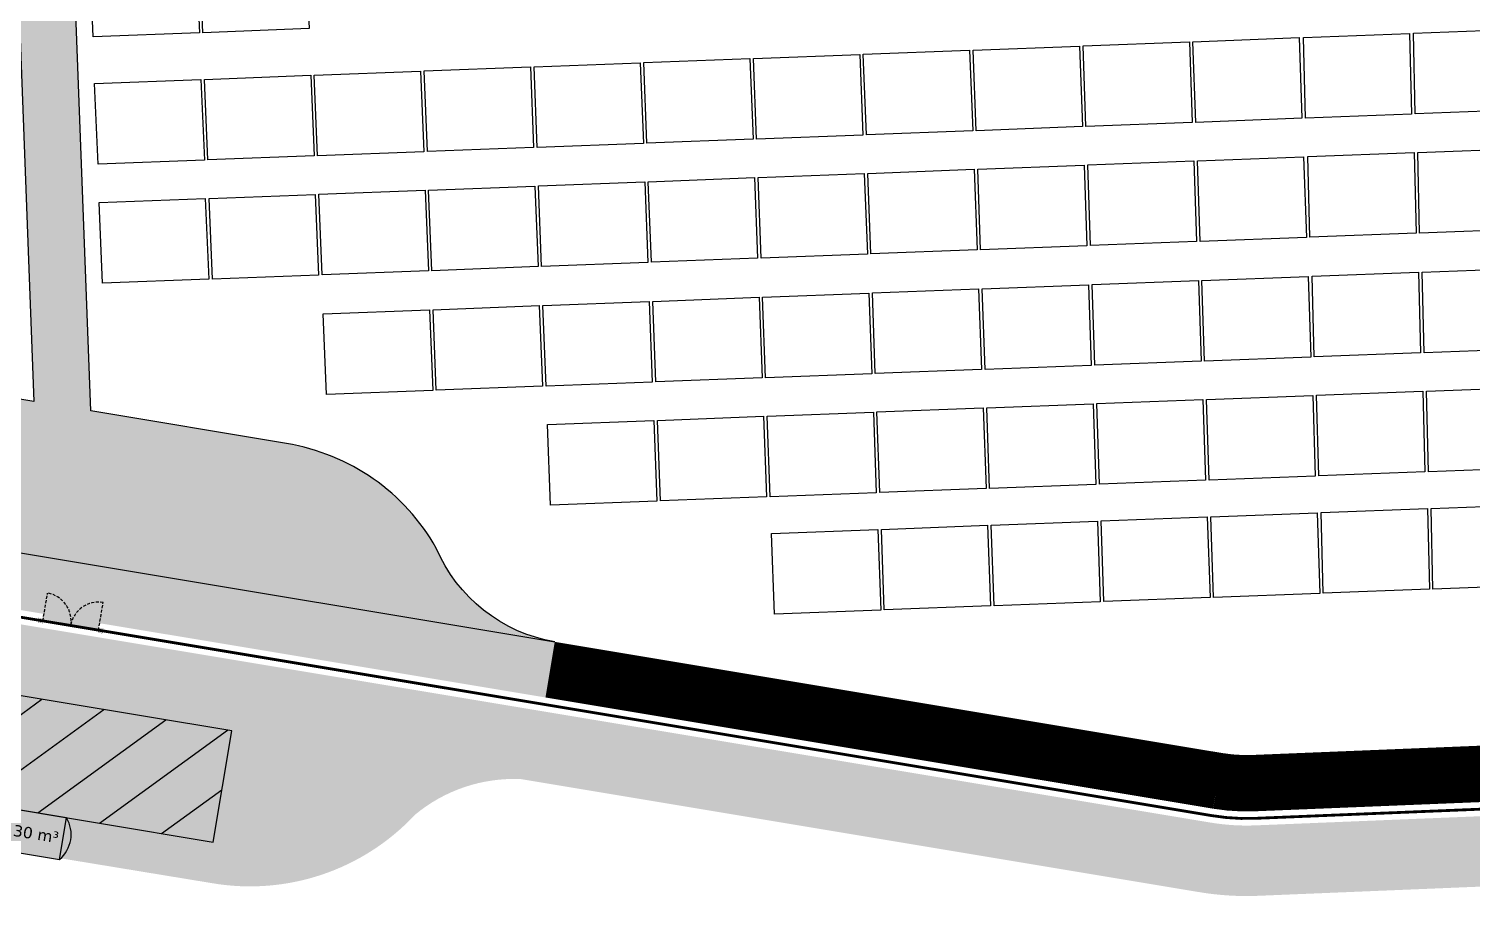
# Model space of a CAD drawing. Header units: metres. Extents: x 1956498 to 1957612, y 2277909 to 2278547.
# Drawn here: x 1956629.9 to 1956732.4, y 2278022.5 to 2278084 of the extents above; entities that cross this region are included whole.
import ezdxf

# ---------------------------------------------------------------- set-up
doc = ezdxf.new("R2010")
doc.units = ezdxf.units.M
doc.linetypes.add('CACHE2', pattern=[4.762499999999999, 3.175, -1.5875])
for name, color, linetype in [('PVcase PV Modules (full frames)', 142, 'Continuous'), ('UBS-000-Citerne', 113, 'Continuous'), ('UBS-100-Circulation intérieure lourde', 252, 'Continuous'), ('UBS-100-Clôture', 30, 'LIMITE1'), ('UBS-100-Portail', 7, 'Continuous')]:
    doc.layers.add(name, color=color, linetype=linetype)
doc.layers.add('UBS-100-Piste DFCI à créer', color=7, linetype='Continuous', true_color=0xbb8c7c)
doc.styles.get("Standard").update_dxf_attribs({"font": 'verdana.ttf'})
doc.linetypes.add('LIMITE1', pattern='A,6.35,-2.54,[133,ltypeshp.shx,S=2.54,R=0,X=-2.54,Y=0],-2.54,25.4', length=36.83)

# ---------------------------------------------------------------- blocks, each defined once
blk = doc.blocks.new('Portail 6 m 2 battants')
at = {"true_color": 0xffffff, "transparency": 33554687}
h = blk.add_hatch(color=7, dxfattribs=at)
h.dxf.hatch_style = 1
edge = h.paths.add_edge_path()
edge.add_line((-3.5, 0.1499999994412065), (-3.000000000232831, 0.1499999994412065))
edge.add_line((-3.000000000232831, 0.1499999994412065), (-3.000000000209547, -4.656612873077393e-10))
edge.add_line((-3.000000000209547, -4.656612873402652e-10), (3.000000000232831, -4.656612873077393e-10))
edge.add_line((3.000000000232831, -4.656612873077393e-10), (3.000000000232831, 0.1499999989755452))
edge.add_line((3.000000000232831, 0.1499999989755452), (3.5, 0.1499999994412065))
edge.add_line((3.5, 0.1499999994412065), (3.499999999767169, -0.3500000000931323))
edge.add_line((3.499999999767169, -0.3500000000931323), (3.000000000465661, -0.3500000000931323))
edge.add_line((3.000000000465661, -0.3500000000931323), (3.000000003026798, -3.099999998750098))
edge.add_arc((3.000000000139095, -0.09999999884383359), 2.999999999906264, 180.0000000505403, 270.0000000551511, ccw=False)
edge.add_arc((-3.000000000829325, -0.09999999949663829), 3.000000001062155, 270.0000000202857, 359.99999996192736, ccw=False)
edge.add_line((-2.999999999767169, -3.100000000558794), (-3.000000002328306, -0.3500000000931323))
edge.add_line((-3.000000002328306, -0.3500000000931323), (-3.5, -0.3500000005587935))
edge.add_line((-3.5, -0.3500000005587935), (-3.5, 0.1499999994412065))
at = {"layer": 'UBS-100-Portail', "color": 7, "linetype": 'CACHE2', "ltscale": 0.1, "transparency": 33554687}
for p, q in [((-3, -0.1000000000931323), (-2.999999999767169, -3.100000000558794)), ((3.000000000465661, -0.0999999986961484), (3.000000000465661, -3.099999998696148))]:
    blk.add_line(p, q, dxfattribs=at)
at = {"layer": 'UBS-100-Portail', "transparency": 33554687, "const_width": 0.01}
for points in [[(-3.5, -0.3500000005587935), (-3.000000000232831, -0.3500000000931323), (-3.000000000232831, 0.1499999994412065), (-3.5, 0.1499999994412065)], [(-3, -0.1000000000931323), (0, -0.1000000005587935), (0, 0), (-3, -4.656612873077393e-10)], [(0, -0.1000000014901161), (3, -0.1000000010244548), (3.000000000232831, -1.396983861923218e-09), (0, -9.313225746154785e-10)], [(3, -0.3500000000931323), (3.499999999767169, -0.3500000000931323), (3.5, 0.1499999994412065), (3.000000000232831, 0.1499999989755452)]]:
    blk.add_lwpolyline(points, close=True, dxfattribs=at)
at = {"layer": 'UBS-100-Portail', "color": 7, "linetype": 'CACHE2', "ltscale": 0.1, "transparency": 33554687}
for centre, start, end in [((-3, -0.1000000000931323), 270, 359.9999999733196), ((3.000000000232831, -0.0999999986961484), 180.0000000533608, 270.0000000133402)]:
    blk.add_arc(centre, 3.000000000053949, start, end, dxfattribs=at)
blk = doc.blocks.new('Citerne solide 30m3')
at = {"layer": 'UBS-000-Citerne', "transparency": 33554687}
h = blk.add_hatch(color=256, dxfattribs=at)
h.dxf.hatch_style = 1
edge = h.paths.add_edge_path()
edge.add_line((-1.949999999953434, -3), (1.949999999953434, -3))
edge.add_arc((0.1795454549137501, -1.5), 2.320454545138015, 319.727393136882, 400.272606863118)
edge.add_line((1.949999999953434, 0), (-1.949999999953434, 0))
edge.add_arc((-0.1795454549137501, -1.5), 2.320454545138015, 139.727393136882, 220.272606863118)
at = {"layer": 'UBS-000-Citerne', "color": 7, "transparency": 33554687}
blk.add_lwpolyline([(-1.949999999953434, -3), (1.949999999953434, -3, 0.366666666732221), (1.949999999953434, 0), (-1.949999999953434, 0, 0.366666666732221)], format="xyb", close=True, dxfattribs=at)
for points in [[(-1.949999999953434, 0), (-1.949999999953434, -3)], [(1.949999999953434, -3), (1.949999999953434, 0)]]:
    blk.add_lwpolyline(points, dxfattribs=at)
at = {"color": 1, "transparency": 33554687, "insert": (-1.949999999953434, -1.5), "char_height": 0.8, "attachment_point": 4}
blk.add_mtext_dynamic_manual_height_columns('\\pxqc;{\\C7;30 m³}', width=3.899999999906868, gutter_width=10, heights=[0], dxfattribs=at)
blk = doc.blocks.new('3P6@20DEG F FX ID1 PVBlock')
at = {"color": 0, "transparency": 33554687}
blk.add_polyline3d([(0, 0, 2.083586713139974), (7.539539347030692, 0.2870042413902952, 2.083586713139975), (7.757297679336461, -5.433460050740019, 1.675326544159361e-15), (0.2177583323057694, -5.720464292130313, 0)], close=True, dxfattribs=at)

msp = doc.modelspace()

# ---------------------------------------------------------------- hatches: boundary and pattern name
at = {"layer": 'UBS-000-Citerne', "transparency": 33554687}
h = msp.add_hatch(dxfattribs=at)
h.set_pattern_fill('ANSI31', color=1, angle=351)
h.set_pattern_definition([(36.00000000000003, (6.519975548842922, -1.085840994026512), (-1.866218176028602, 2.568628957140458), [])])
h.paths.add_polyline_path([(1956644.344089785, 2278034.185967786), (1956619.683737964, 2278038.29291898), (1956618.369513582, 2278030.401606397), (1956643.029865402, 2278026.294655203)])
at = {"layer": 'UBS-100-Circulation intérieure lourde', "transparency": 33554687}
h = msp.add_hatch(color=256, dxfattribs=at)
h.dxf.hatch_style = 1
edge = h.paths.add_edge_path()
edge.add_line((1956634.341489713, 2278056.887598004), (1956625.346640537, 2278294.043664309))
edge.add_line((1956625.346640537, 2278294.043664309), (1956624.540903068, 2278315.22667184))
edge.add_arc((1956635.532993209, 2278315.643750161), 11.00000000036017, 134.3795372862845, 182.1729597346298, ccw=False)
edge.add_line((1956627.839503802, 2278323.505697805), (1956625.041871291, 2278326.364587857))
edge.add_line((1956625.041871291, 2278326.364587857), (1956619.729845189, 2278321.16638273))
edge.add_line((1956619.729845189, 2278321.16638273), (1956601.554383828, 2278307.263801917))
edge.add_line((1956601.554383828, 2278307.263801917), (1956603.99073966, 2278304.078645729))
edge.add_arc((1956610.295078756, 2278295.064473079), 11.00000000036768, 2.109016802056715, 124.96820205366191, ccw=False)
edge.add_line((1956621.287627518, 2278295.469283808), (1956625.184963449, 2278192.595403235))
edge.add_line((1956625.184963449, 2278192.595403235), (1956619.738882399, 2278192.388759882))
edge.add_line((1956619.738882399, 2278192.388759882), (1956620.193876935, 2278180.39738882))
edge.add_line((1956620.193876935, 2278180.39738882), (1956625.639957955, 2278180.604032172))
edge.add_line((1956625.639957955, 2278180.604032172), (1956630.312927891, 2278057.558517311))
edge.add_line((1956630.312927891, 2278057.558517311), (1956622.62110362, 2278058.839518729))
edge.add_arc((1956620.147754484, 2278044.07226155), 14.97295363458923, 80.49185619865526, 131.7545520128504)
edge.add_arc((1956601.909245847, 2278062.632755114), 11.0892297245349, 260.4080620361427, 318.2050486444067, ccw=False)
edge.add_line((1956600.061447426, 2278051.698558441), (1956599.404335252, 2278047.752902147))
edge.add_line((1956599.404335252, 2278047.752902147), (1956666.616632329, 2278036.559322334))
edge.add_line((1956666.616632329, 2278036.559322334), (1956667.273744503, 2278040.504978628))
edge.add_arc((1956669.155596654, 2278051.531930108), 11.18637682478427, 203.0370577475586, 260.3152429478089, ccw=False)
edge.add_arc((1956645.803635846, 2278039.772021213), 15.00008311844894, 29.48240243763131, 80.62893062618235)
edge.add_line((1956648.246066184, 2278054.571920794), (1956634.341489713, 2278056.887598004))
at = {"layer": 'UBS-100-Piste DFCI à créer', "true_color": 0xd0aea3, "transparency": 33554687}
h = msp.add_hatch(color=253, dxfattribs=at)
h.dxf.hatch_style = 1
edge = h.paths.add_edge_path()
edge.add_arc((1956512.644593371, 2278287.951329937), 11.00000744255243, 277.8187590210577, 285.9779993348754)
edge.add_line((1956515.672545909, 2278277.376280663), (1956555.423763616, 2278295.586875713))
edge.add_line((1956555.423763616, 2278295.586875713), (1956594.741633212, 2278310.21295283))
edge.add_arc((1956590.907058995, 2278320.524897019), 11.00182495720195, 290.3980306671576, 307.4074477141712)
edge.add_line((1956597.5904377, 2278311.7857551), (1956615.79443608, 2278325.710164161))
edge.add_line((1956615.79443608, 2278325.710164161), (1956639.012437143, 2278348.430672164))
edge.add_arc((1956653.355962249, 2278333.780047363), 20.5031099959692, 110.8092679131133, 134.3931583248104, ccw=False)
edge.add_line((1956646.072064891, 2278352.945703072), (1956696.792192602, 2278372.209849354))
edge.add_line((1956696.792192602, 2278372.209849354), (1956704.323718604, 2278375.076946362))
edge.add_arc((1956710.016079433, 2278360.123785179), 16.00000003641172, 92.05663143531427, 110.84079966941869, ccw=False)
edge.add_line((1956709.441882913, 2278376.11347872), (1956729.032244271, 2278376.797710482))
edge.add_line((1956729.032244271, 2278376.797710482), (1956763.34949329, 2278378.099826867))
edge.add_arc((1956762.610225193, 2278389.438712453), 11.3629592816082, 273.7302676901528, 324.4157992290028)
edge.add_arc((1956784.983169934, 2278374.096934864), 15.7687652898286, 91.76083249357231, 146.3852344124163, ccw=False)
edge.add_line((1956784.498635401, 2278389.858254131), (1956810.482173605, 2278390.780687558))
edge.add_arc((1956811.037098868, 2278374.790313641), 16.00000000112824, 35.887538753362776, 91.98757833272953, ccw=False)
edge.add_arc((1956832.08207045, 2278391.631153851), 10.99999999686008, 222.7137879211147, 265.0673435455822)
edge.add_line((1956831.136237773, 2278380.671892906), (1956873.187455045, 2278382.267463078))
edge.add_arc((1956873.794114423, 2278366.278968326), 16.00000000110374, 19.551544317585922, 92.17295974137772, ccw=False)
edge.add_line((1956888.8715674, 2278371.633444188), (1956948.358855317, 2278204.125585341))
edge.add_line((1956948.358855317, 2278204.125585341), (1956943.700175949, 2278202.469497781))
edge.add_line((1956943.700175949, 2278202.469497781), (1956884.158709773, 2278369.963419414))
edge.add_arc((1956873.794115212, 2278366.278968357), 11.00000000016864, 19.56950334074724, 92.17295974679459)
edge.add_line((1956873.377036888, 2278377.271058499), (1956800.774090876, 2278374.51624894))
edge.add_arc((1956811.172197099, 2278371.065595689), 10.95571179247645, 161.6413680623457, 180.9050112499187)
edge.add_line((1956800.217851978, 2278370.892552749), (1956796.239848346, 2278370.741613385))
edge.add_arc((1956785.249025171, 2278370.074272221), 11.0110643576656, 3.474621278214538, 22.63949233173938)
edge.add_line((1956795.411633221, 2278374.312778551), (1956729.259258636, 2278371.80272622))
edge.add_line((1956729.259258636, 2278371.80272622), (1956709.621319324, 2278371.116699497))
edge.add_arc((1956710.016079419, 2278360.123785243), 10.99999996885506, 92.05663138249385, 110.8407997133485)
edge.add_line((1956706.102581361, 2278370.404083501), (1956698.570171331, 2278367.536649962))
edge.add_arc((1956697.68073943, 2278369.873080886), 2.49999971358624, 290.79742599929295, 290.8408150187474, ccw=False)
edge.add_line((1956698.568401741, 2278367.535977082), (1956647.847388468, 2278348.271494453))
edge.add_arc((1956653.35450982, 2278333.782318839), 15.50047081747451, 110.8110570223717, 134.3949474391144)
edge.add_line((1956642.510375277, 2278344.85793808), (1956619.073943671, 2278321.923679633))
edge.add_line((1956619.073943671, 2278321.923679633), (1956600.628198164, 2278307.814355928))
edge.add_arc((1956590.906384729, 2278320.526118165), 16.00320454235358, 290.3989373974914, 307.40835444468746, ccw=False)
edge.add_line((1956596.484376319, 2278305.526499322), (1956557.339204608, 2278290.964665037))
edge.add_line((1956557.339204608, 2278290.964665037), (1956517.444005333, 2278272.688109993))
edge.add_arc((1956512.644593321, 2278287.951330164), 16.00000767617552, 278.51471774476965, 287.4553872504831, ccw=False)
edge.add_arc((1956518.280726761, 2278256.975912111), 15.50000082925933, 102.1681674993008, 179.993779107746)
edge.add_line((1956502.780726023, 2278256.977595024), (1956502.780463281, 2278254.557763215))
edge.add_line((1956502.780463281, 2278254.557763215), (1956502.758319106, 2278069.771876534))
edge.add_line((1956502.758319106, 2278069.771876534), (1956502.760180494, 2278067.546736677))
edge.add_arc((1956518.272879866, 2278067.551400566), 15.51270007323368, 180.0172259616676, 266.8689789960092)
edge.add_line((1956517.425585009, 2278052.061857158), (1956590.44903128, 2278048.130033471))
edge.add_arc((1956589.592736156, 2278032.166982612), 15.986001190687, 80.529393257702, 86.92946420764127, ccw=False)
edge.add_line((1956592.22309854, 2278047.935096887), (1956598.650231802, 2278046.864717913))
edge.add_line((1956598.650231802, 2278046.864717913), (1956713.834950983, 2278027.681779495))
edge.add_arc((1956716.378580733, 2278042.972562785), 15.50090661555831, 260.5553030077675, 272.3372680743024)
edge.add_line((1956717.01073422, 2278027.484551684), (1956776.463470136, 2278029.902530657))
edge.add_line((1956776.463470136, 2278029.902530657), (1956776.651578709, 2278024.944933277))
edge.add_line((1956776.651578709, 2278024.944933277), (1956717.21457375, 2278022.488708465))
edge.add_arc((1956716.378839612, 2278042.97672426), 20.50505407780808, 260.55391278110255, 272.33587806930854, ccw=False)
edge.add_line((1956713.013560757, 2278022.749709132), (1956664.866266892, 2278030.768190985))
edge.add_arc((1956664.385022096, 2278019.778723159), 10.99999998396791, 87.49253642143587, 129.7319825265749)
edge.add_arc((1956645.646692336, 2278039.181626268), 16.025489144963, 260.29336042819136, 316.93115846669883, ccw=False)
edge.add_line((1956642.944737108, 2278023.385559027), (1956616.37556384, 2278027.749005541))
edge.add_arc((1956620.128045426, 2278043.474088084), 16.16661186039399, 213.6468395377871, 256.5784921824474, ccw=False)
edge.add_arc((1956595.730545074, 2278030.337405078), 11.71043062657245, 20.90867273848627, 79.68635940294229)
edge.add_line((1956597.827138965, 2278041.858623743), (1956597.816813929, 2278041.860427036))
edge.add_line((1956597.816813929, 2278041.860427036), (1956590.792211089, 2278043.087291668))
edge.add_line((1956590.792211089, 2278043.087291668), (1956517.152687117, 2278047.069310041))
edge.add_arc((1956518.271571968, 2278067.55016118), 20.51139114456352, 180.0212423204327, 266.87299533487624, ccw=False)
edge.add_line((1956497.760182241, 2278067.542556614), (1956497.758319141, 2278069.772475722))
edge.add_line((1956497.758319141, 2278069.772475722), (1956497.78046331, 2278254.558306111))
edge.add_line((1956497.78046331, 2278254.558306111), (1956497.780726052, 2278256.978137902))
edge.add_arc((1956518.280726761, 2278256.975912113), 20.50000082980193, 101.65020773969138, 179.9937791061116, ccw=False)

# ---------------------------------------------------------------- linework, layer by layer
at = {"layer": 'UBS-000-Citerne', "color": 1, "transparency": 33554687}
msp.add_lwpolyline([(1956644.344089785, 2278034.185967786), (1956619.683737964, 2278038.29291898), (1956618.369513582, 2278030.401606397), (1956643.029865402, 2278026.294655203)], close=True, dxfattribs=at)
at = {"layer": 'UBS-100-Circulation intérieure lourde', "transparency": 33554687}
msp.add_lwpolyline([(1956603.99073966, 2278304.078645729, -0.5941058907451485), (1956621.287627519, 2278295.469283808), (1956625.184963449, 2278192.595403235), (1956619.7388824, 2278192.388759882), (1956620.193876935, 2278180.39738882), (1956625.639957956, 2278180.604032171), (1956630.312927892, 2278057.558517311), (1956622.62110362, 2278058.839518728, 0.2274821263217856), (1956610.17665172, 2278055.242151889, -0.2576727416607237), (1956600.061447426, 2278051.69855844), (1956667.273744503, 2278040.504978627, -0.255260147811797), (1956658.861311635, 2278047.154405417, 0.2269490809300984), (1956648.246066184, 2278054.571920794), (1956634.341489714, 2278056.887598004), (1956625.346640537, 2278294.043664308), (1956624.540903068, 2278315.22667184, -0.2116146533493177), (1956627.839503803, 2278323.505697805), (1956622.401800686, 2278318.174178038)], format="xyb", close=True, dxfattribs=at)
at = {"layer": 'UBS-100-Circulation intérieure lourde', "transparency": 33554687, "const_width": 4}
msp.add_lwpolyline([(1956776.92822389, 2278032.928157079), (1956716.889150409, 2278030.482086942, -0.05145385689536722), (1956714.326824406, 2278030.641181629), (1956666.94518839, 2278038.532150324)], format="xyb", dxfattribs=at)
at = {"layer": 'UBS-100-Clôture', "color": 30, "ltscale": 0.1, "true_color": 0xf26722, "transparency": 33554687, "const_width": 0.2}
msp.add_lwpolyline([(1956877.86927686, 2278034.527179923), (1956716.990742944, 2278027.984152004, -0.05145385689488851), (1956713.916556888, 2278028.175075271), (1956592.304620484, 2278048.428406774, 0.02793283901920121), (1956590.475202712, 2278048.629348482), (1956517.450653113, 2278052.561232494, -0.3982057440089752), (1956503.260181251, 2278067.545485835), (1956503.258318077, 2278069.774683683), (1956503.280600565, 2278255.70323667, -0.2932729698365548), (1956512.325005089, 2278269.793053457), (1956557.530748709, 2278290.502443971), (1956596.658965449, 2278305.057971065, 0.0743541534016819), (1956600.931798979, 2278307.417081987), (1956619.401894431, 2278321.545031183), (1956642.859630594, 2278344.500137584, -0.1032689059375448)], format="xyb", dxfattribs=at)

# ---------------------------------------------------------------- block references
at = {"layer": 'PVcase PV Modules (full frames)', "color": 144, "true_color": 0x007ca5, "transparency": 33554687, "extrusion": (-0.01462021356280451, -0.0005565410709355014, 0.9998929640803631), "rotation": 359.9997668867909}
msp.add_blockref('3P6@20DEG F FX ID1 PVBlock', (1956441.908704266, 2278073.513787245, -29262.22969800856), dxfattribs=at)
at = {"layer": 'PVcase PV Modules (full frames)', "color": 144, "true_color": 0x007ca5, "transparency": 33554687, "extrusion": (-0.01585619600537103, -0.0006035906567222291, 0.9998741004379293), "rotation": 87.82000000000001}
msp.add_blockref('3P6@20DEG F FX ID1 PVBlock', (-2202011.986911669, 2041627.064521353, -31787.79949116143), dxfattribs=at)
at = {"layer": 'PVcase PV Modules (full frames)', "color": 144, "true_color": 0x007ca5, "transparency": 33554687, "extrusion": (0.009745874078944824, 0.0003709917898119982, 0.9999524390207413), "rotation": 359.9998964170945}
for p in [(1956613.6513707, 2278075.625911969, 20527.13027015692), (1956605.861999871, 2278075.329411608, 20527.13027015693)]:
    msp.add_blockref('3P6@20DEG F FX ID1 PVBlock', p, dxfattribs=at)
at = {"layer": 'PVcase PV Modules (full frames)', "color": 144, "true_color": 0x007ca5, "transparency": 33554687, "extrusion": (0.03726349181179175, 0.001418492524110071, 0.999304468146196), "rotation": 267.82}
msp.add_blockref('3P6@20DEG F FX ID1 PVBlock', (2202002.949222445, -2040517.106201808, 76757.30997840822), dxfattribs=at)
at = {"layer": 'PVcase PV Modules (full frames)', "color": 144, "true_color": 0x007ca5, "transparency": 33554687, "extrusion": (0.04862356928176412, 0.001850931465845743, 0.9988154597136601), "rotation": 267.82}
msp.add_blockref('3P6@20DEG F FX ID1 PVBlock', (2202002.949222445, -2039519.407187009, 99970.72308355334), dxfattribs=at)
at = {"layer": 'PVcase PV Modules (full frames)', "color": 144, "true_color": 0x007ca5, "transparency": 33554687, "extrusion": (-0.003608422024985672, -0.0001373601725820173, 0.9999934801900824), "rotation": 359.9999858005276}
msp.add_blockref('3P6@20DEG F FX ID1 PVBlock', (1956678.648279796, 2278081.287770331, -6761.289853380841), dxfattribs=at)
at = {"layer": 'PVcase PV Modules (full frames)', "color": 144, "true_color": 0x007ca5, "transparency": 33554687, "extrusion": (0.0008911706513680523, 3.392379096024127e-05, 0.9999996023319442), "rotation": 359.99999913392}
msp.add_blockref('3P6@20DEG F FX ID1 PVBlock', (1956695.64474071, 2278082.410288878, 2433.252237155896), dxfattribs=at)
at = {"layer": 'PVcase PV Modules (full frames)', "color": 144, "true_color": 0x007ca5, "transparency": 33554687, "extrusion": (-0.001193920970416057, -4.54484507106095e-05, 0.9999992862433227), "rotation": 359.9999984455117}
msp.add_blockref('3P6@20DEG F FX ID1 PVBlock', (1956665.141240805, 2278081.224575134, -1827.484033894811), dxfattribs=at)
at = {"layer": 'PVcase PV Modules (full frames)', "color": 144, "true_color": 0x007ca5, "transparency": 33554687, "extrusion": (-0.001193920970401, -4.544845071003635e-05, 0.9999992862433227), "rotation": 359.9999984455117}
msp.add_blockref('3P6@20DEG F FX ID1 PVBlock', (1956672.930599403, 2278081.52108892, -1827.484033864039), dxfattribs=at)
at = {"layer": 'PVcase PV Modules (full frames)', "color": 144, "true_color": 0x007ca5, "transparency": 33554687, "extrusion": (-0.002209049893465027, -8.409090525098649e-05, 0.9999975565106586), "rotation": 359.9999946783327}
msp.add_blockref('3P6@20DEG F FX ID1 PVBlock', (1956677.963872046, 2278081.578335437, -3901.799636865981), dxfattribs=at)
at = {"layer": 'PVcase PV Modules (full frames)', "color": 144, "true_color": 0x007ca5, "transparency": 33554687, "extrusion": (-0.0190899837299482, -0.0007266897944799012, 0.9998175055694579), "rotation": 87.82000000000001}
msp.add_blockref('3P6@20DEG F FX ID1 PVBlock', (-2202002.949222445, 2041513.488612037, -38395.89610230504), dxfattribs=at)
at = {"layer": 'PVcase PV Modules (full frames)', "color": 144, "true_color": 0x007ca5, "transparency": 33554687, "extrusion": (-0.01192785802994772, -0.0004540523880473558, 0.9999287574818749), "rotation": 359.9998448411409}
msp.add_blockref('3P6@20DEG F FX ID1 PVBlock', (1956510.542607466, 2278069.861854814, -23761.01899606785), dxfattribs=at)
at = {"layer": 'PVcase PV Modules (full frames)', "color": 144, "true_color": 0x007ca5, "transparency": 33554687, "extrusion": (-0.009282079707596617, -0.0003533367388091403, 0.9999568581441155), "rotation": 359.9999060414898}
msp.add_blockref('3P6@20DEG F FX ID1 PVBlock', (1956571.616281212, 2278074.369083157, -18354.70132725194), dxfattribs=at)
at = {"layer": 'PVcase PV Modules (full frames)', "color": 144, "true_color": 0x007ca5, "transparency": 33554687, "extrusion": (-0.00599298034734176, -0.0002281320779807541, 0.9999820159094419), "rotation": 359.999960832508}
msp.add_blockref('3P6@20DEG F FX ID1 PVBlock', (1956626.546281141, 2278078.414003467, -11633.81694015374), dxfattribs=at)
at = {"layer": 'PVcase PV Modules (full frames)', "color": 144, "true_color": 0x007ca5, "transparency": 33554687, "extrusion": (0.0353347680323387, 0.001345072666517399, 0.9993746269280718), "rotation": 267.82}
msp.add_blockref('3P6@20DEG F FX ID1 PVBlock', (2201994.493851345, -2040661.557176775, 72815.79647712734), dxfattribs=at)
at = {"layer": 'PVcase PV Modules (full frames)', "color": 144, "true_color": 0x007ca5, "transparency": 33554687, "extrusion": (0.04858122264296963, 0.001849319475459695, 0.9988175232864068), "rotation": 267.82}
msp.add_blockref('3P6@20DEG F FX ID1 PVBlock', (2201994.493851345, -2039523.65920529, 99883.87911146061), dxfattribs=at)
at = {"layer": 'PVcase PV Modules (full frames)', "color": 144, "true_color": 0x007ca5, "transparency": 33554687, "extrusion": (0.008232270135068269, 0.0003133741116379684, 0.9999660651867589), "rotation": 359.9999260934796}
msp.add_blockref('3P6@20DEG F FX ID1 PVBlock', (1956625.941130146, 2278068.690573517, 17433.90804192022), dxfattribs=at)
at = {"layer": 'PVcase PV Modules (full frames)', "color": 144, "true_color": 0x007ca5, "transparency": 33554687, "extrusion": (0.01228092770292096, 0.0004674925319322087, 0.9999244772809036), "rotation": 359.9998355193035}
msp.add_blockref('3P6@20DEG F FX ID1 PVBlock', (1956549.995550176, 2278062.569658957, 25707.00263495957), dxfattribs=at)
at = {"layer": 'PVcase PV Modules (full frames)', "color": 144, "true_color": 0x007ca5, "transparency": 33554687, "extrusion": (0.01086602335458708, 0.0004136320067141364, 0.9999408774747738), "rotation": 359.9998712372381}
msp.add_blockref('3P6@20DEG F FX ID1 PVBlock', (1956590.697581013, 2278065.39271375, 22815.75319099407), dxfattribs=at)
at = {"layer": 'PVcase PV Modules (full frames)', "color": 144, "true_color": 0x007ca5, "transparency": 33554687, "extrusion": (-0.003109032123867298, -0.0001183501226132615, 0.9999951599445376), "rotation": 359.9999894588593}
msp.add_blockref('3P6@20DEG F FX ID1 PVBlock', (1956658.570386867, 2278072.192453692, -5741.035965814982), dxfattribs=at)
at = {"layer": 'PVcase PV Modules (full frames)', "color": 144, "true_color": 0x007ca5, "transparency": 33554687, "extrusion": (-0.003716303760277913, -0.000141466857907509, 0.9999930845128328), "rotation": 359.9999849387833}
msp.add_blockref('3P6@20DEG F FX ID1 PVBlock', (1956662.677557506, 2278072.187596034, -6981.931267594347), dxfattribs=at)
at = {"layer": 'PVcase PV Modules (full frames)', "color": 144, "true_color": 0x007ca5, "transparency": 33554687, "extrusion": (-0.001872720513484636, -7.128800654384518e-05, 0.9999982439164073), "rotation": 359.9999961754314}
msp.add_blockref('3P6@20DEG F FX ID1 PVBlock', (1956679.419406157, 2278073.225639983, -3214.749922532073), dxfattribs=at)
at = {"layer": 'PVcase PV Modules (full frames)', "color": 144, "true_color": 0x007ca5, "transparency": 33554687, "extrusion": (0.0004146713415258518, 1.578510679804251e-05, 0.9999999138992508), "rotation": 359.9999998124815}
msp.add_blockref('3P6@20DEG F FX ID1 PVBlock', (1956689.071829826, 2278073.722786228, 1459.325467256313), dxfattribs=at)
at = {"layer": 'PVcase PV Modules (full frames)', "color": 144, "true_color": 0x007ca5, "transparency": 33554687, "extrusion": (-0.006801330566771851, -0.0002589031809389979, 0.9999768371675738), "rotation": 359.9999495537427}
msp.add_blockref('3P6@20DEG F FX ID1 PVBlock', (1956601.659671826, 2278068.602947922, -13285.83823327146), dxfattribs=at)
at = {"layer": 'PVcase PV Modules (full frames)', "color": 144, "true_color": 0x007ca5, "transparency": 33554687, "extrusion": (-0.007914008215429218, -0.0003012589787889836, 0.9999686383667209), "rotation": 359.9999316976002}
msp.add_blockref('3P6@20DEG F FX ID1 PVBlock', (1956594.113117022, 2278067.678888848, -15559.45414664978), dxfattribs=at)
at = {"layer": 'PVcase PV Modules (full frames)', "color": 144, "true_color": 0x007ca5, "transparency": 33554687, "extrusion": (-0.006497846782671856, -0.0002473506007055413, 0.9999788581789465), "rotation": 359.9999539552969}
msp.add_blockref('3P6@20DEG F FX ID1 PVBlock', (1956621.003735498, 2278069.496265076, -12665.69615769117), dxfattribs=at)
at = {"layer": 'PVcase PV Modules (full frames)', "color": 144, "true_color": 0x007ca5, "transparency": 33554687, "extrusion": (-0.01904769643727182, -0.000725080063195746, 0.999818313254631), "rotation": 87.82000000000001}
msp.add_blockref('3P6@20DEG F FX ID1 PVBlock', (-2201994.493851345, 2041515.103518205, -38309.67968581072), dxfattribs=at)
at = {"layer": 'PVcase PV Modules (full frames)', "color": 144, "true_color": 0x007ca5, "transparency": 33554687, "extrusion": (0.04032861107790466, 0.001535171035787044, 0.9991852913140875), "rotation": 267.82}
msp.add_blockref('3P6@20DEG F FX ID1 PVBlock', (2201985.999524033, -2040279.683706994, 83020.0160431731), dxfattribs=at)
at = {"layer": 'PVcase PV Modules (full frames)', "color": 144, "true_color": 0x007ca5, "transparency": 33554687, "extrusion": (0.01612960825265904, 0.0006139985173365004, 0.9998697208853944), "rotation": 267.82}
msp.add_blockref('3P6@20DEG F FX ID1 PVBlock', (2201985.999524032, -2041668.679747178, 33571.16994736279), dxfattribs=at)
at = {"layer": 'PVcase PV Modules (full frames)', "color": 144, "true_color": 0x007ca5, "transparency": 33554687, "extrusion": (0.0149038764746477, 0.0005673391389708091, 0.9998887701101209), "rotation": 359.9997577527541}
msp.add_blockref('3P6@20DEG F FX ID1 PVBlock', (1956486.734189144, 2278048.888026552, 31066.48292292331), dxfattribs=at)
at = {"layer": 'PVcase PV Modules (full frames)', "color": 144, "true_color": 0x007ca5, "transparency": 33554687, "extrusion": (0.03137557470786775, 0.001194359841196736, 0.9995069518599263), "rotation": 267.82}
msp.add_blockref('3P6@20DEG F FX ID1 PVBlock', (2201985.999524032, -2040934.184488724, 64725.16260345414), dxfattribs=at)
at = {"layer": 'PVcase PV Modules (full frames)', "color": 144, "true_color": 0x007ca5, "transparency": 33554687, "extrusion": (0.001050600276901916, 3.999272655768011e-05, 0.9999994473196673), "rotation": 359.9999987963193}
msp.add_blockref('3P6@20DEG F FX ID1 PVBlock', (1956672.506434491, 2278064.55547907, 2758.555165457562), dxfattribs=at)
at = {"layer": 'PVcase PV Modules (full frames)', "color": 144, "true_color": 0x007ca5, "transparency": 33554687, "extrusion": (0.004210985420800644, 0.0001602976814065511, 0.9999911209138005), "rotation": 359.9999806622675}
msp.add_blockref('3P6@20DEG F FX ID1 PVBlock', (1956662.093848212, 2278063.512380611, 9216.480535267641), dxfattribs=at)
at = {"layer": 'PVcase PV Modules (full frames)', "color": 144, "true_color": 0x007ca5, "transparency": 33554687, "extrusion": (0.003684866909429273, 0.0001402701654951181, 0.9999932010169573), "rotation": 359.9999851925173}
msp.add_blockref('3P6@20DEG F FX ID1 PVBlock', (1956674.270371879, 2278064.137461158, 8141.407222346049), dxfattribs=at)
at = {"layer": 'PVcase PV Modules (full frames)', "color": 144, "true_color": 0x007ca5, "transparency": 33554687, "extrusion": (0.008379275131924682, 0.0003189700845033363, 0.9999648423851454), "rotation": 359.9999234303438}
msp.add_blockref('3P6@20DEG F FX ID1 PVBlock', (1956623.779197924, 2278060.012824561, 17734.01729864036), dxfattribs=at)
at = {"layer": 'PVcase PV Modules (full frames)', "color": 144, "true_color": 0x007ca5, "transparency": 33554687, "extrusion": (-0.009781718717965224, -0.0003723562715072905, 0.9999520885171097), "rotation": 359.9998956537336}
msp.add_blockref('3P6@20DEG F FX ID1 PVBlock', (1956563.233816017, 2278056.717584666, -19376.06155793488), dxfattribs=at)
at = {"layer": 'PVcase PV Modules (full frames)', "color": 144, "true_color": 0x007ca5, "transparency": 33554687, "extrusion": (-0.006207796509766183, -0.0002363093878795713, 0.9999807035240063), "rotation": 359.9999579742679}
msp.add_blockref('3P6@20DEG F FX ID1 PVBlock', (1956624.74579868, 2278061.281558941, -12073.17473175503), dxfattribs=at)
at = {"layer": 'PVcase PV Modules (full frames)', "color": 144, "true_color": 0x007ca5, "transparency": 33554687, "extrusion": (-0.002035644376148601, -7.748995568900923e-05, 0.9999979250714877), "rotation": 359.9999954810201}
msp.add_blockref('3P6@20DEG F FX ID1 PVBlock', (1956663.630904223, 2278064.099382494, -3547.85428989599), dxfattribs=at)
at = {"layer": 'PVcase PV Modules (full frames)', "color": 144, "true_color": 0x007ca5, "transparency": 33554687, "extrusion": (0.01601286378689223, 0.000609554458450182, 0.9998716000750819), "rotation": 267.82}
for p in [(2201977.549718762, -2041680.387240845, 33332.33293284001), (2201977.549718763, -2041672.592208742, 33332.33293284003)]:
    msp.add_blockref('3P6@20DEG F FX ID1 PVBlock', p, dxfattribs=at)
at = {"layer": 'PVcase PV Modules (full frames)', "color": 144, "true_color": 0x007ca5, "transparency": 33554687, "extrusion": (0.0292754112036897, 0.001114413864981413, 0.9995707620676949), "rotation": 267.82}
msp.add_blockref('3P6@20DEG F FX ID1 PVBlock', (2201977.549718764, -2041065.772439305, 60433.35691987085), dxfattribs=at)
at = {"layer": 'PVcase PV Modules (full frames)', "color": 144, "true_color": 0x007ca5, "transparency": 33554687, "extrusion": (0.03854677923727538, 0.001467342847330639, 0.9992557193808808), "rotation": 267.82}
msp.add_blockref('3P6@20DEG F FX ID1 PVBlock', (2201977.549718764, -2040424.59285177, 79378.71030092717), dxfattribs=at)
at = {"layer": 'PVcase PV Modules (full frames)', "color": 144, "true_color": 0x007ca5, "transparency": 33554687, "extrusion": (0.004325904708360175, 0.0001646722620578379, 0.9999906296718486), "rotation": 359.9999795923932}
msp.add_blockref('3P6@20DEG F FX ID1 PVBlock', (1956661.386792842, 2278054.99138495, 9451.036756939648), dxfattribs=at)
at = {"layer": 'PVcase PV Modules (full frames)', "color": 144, "true_color": 0x007ca5, "transparency": 33554687, "extrusion": (0.004325318923800996, 0.0001646499632614145, 0.9999906322094207), "rotation": 359.9999795979198}
msp.add_blockref('3P6@20DEG F FX ID1 PVBlock', (1956669.181471158, 2278055.28829577, 9449.839761847697), dxfattribs=at)
at = {"layer": 'PVcase PV Modules (full frames)', "color": 144, "true_color": 0x007ca5, "transparency": 33554687, "extrusion": (0.008942104536627901, 0.0003403950574219559, 0.9999599606472556), "rotation": 359.9999127984219}
msp.add_blockref('3P6@20DEG F FX ID1 PVBlock', (1956614.219883536, 2278050.81385827, 18883.8331702179), dxfattribs=at)
at = {"layer": 'PVcase PV Modules (full frames)', "color": 144, "true_color": 0x007ca5, "transparency": 33554687, "extrusion": (0.004331482995793855, 0.0001648846082078439, 0.9999906054899331), "rotation": 359.9999795397275}
msp.add_blockref('3P6@20DEG F FX ID1 PVBlock', (1956645.757400571, 2278054.394555267, 9462.43541519391), dxfattribs=at)
at = {"layer": 'PVcase PV Modules (full frames)', "color": 144, "true_color": 0x007ca5, "transparency": 33554687, "extrusion": (0.004331482995778804, 0.0001648846082072709, 0.9999906054899332), "rotation": 359.9999795397275}
msp.add_blockref('3P6@20DEG F FX ID1 PVBlock', (1956653.546761434, 2278054.691066565, 9462.435415163161), dxfattribs=at)
at = {"layer": 'PVcase PV Modules (full frames)', "color": 144, "true_color": 0x007ca5, "transparency": 33554687, "extrusion": (0.01576020055123054, 0.000599936441096528, 0.9998756203422762), "rotation": 267.82}
msp.add_blockref('3P6@20DEG F FX ID1 PVBlock', (2201969.217011936, -2041688.75472809, 32815.76442112317), dxfattribs=at)
at = {"layer": 'PVcase PV Modules (full frames)', "color": 144, "true_color": 0x007ca5, "transparency": 33554687, "extrusion": (0.03403025198357076, 0.0012954142428757, 0.9994199637048852), "rotation": 267.82}
msp.add_blockref('3P6@20DEG F FX ID1 PVBlock', (2201969.217011935, -2040754.949072425, 70149.22329927639), dxfattribs=at)
at = {"layer": 'PVcase PV Modules (full frames)', "color": 144, "true_color": 0x007ca5, "transparency": 33554687, "extrusion": (0.03823141817892044, 0.001455338140258867, 0.999267852307341), "rotation": 267.82}
msp.add_blockref('3P6@20DEG F FX ID1 PVBlock', (2201969.217011936, -2040449.570715623, 78733.98936184535), dxfattribs=at)
at = {"layer": 'PVcase PV Modules (full frames)', "color": 144, "true_color": 0x007ca5, "transparency": 33554687, "extrusion": (0.006029766949582293, 0.0002295324169647968, 0.9999817944469805), "rotation": 359.9999603501856}
msp.add_blockref('3P6@20DEG F FX ID1 PVBlock', (1956651.189440186, 2278045.578224493, 12932.44353468919), dxfattribs=at)
at = {"layer": 'PVcase PV Modules (full frames)', "color": 144, "true_color": 0x007ca5, "transparency": 33554687, "extrusion": (0.01000793744213564, 0.0003809676375776036, 0.9999498467682334), "rotation": 359.9998907714356}
msp.add_blockref('3P6@20DEG F FX ID1 PVBlock', (1956594.126083298, 2278040.924709696, 21061.48001183923), dxfattribs=at)
at = {"layer": 'PVcase PV Modules (full frames)', "color": 144, "true_color": 0x007ca5, "transparency": 33554687, "extrusion": (0.0130717612046559, 0.0004975968339040336, 0.999914437067692), "rotation": 359.9998136527515}
msp.add_blockref('3P6@20DEG F FX ID1 PVBlock', (1956530.857156178, 2278035.766248262, 27322.14705390425), dxfattribs=at)
at = {"layer": 'PVcase PV Modules (full frames)', "color": 144, "true_color": 0x007ca5, "transparency": 33554687, "extrusion": (0.005268552650657997, 0.0002005556158178866, 0.9999861009686146), "rotation": 359.9999697293452}
msp.add_blockref('3P6@20DEG F FX ID1 PVBlock', (1956652.27965455, 2278045.954218127, 11376.97505328382), dxfattribs=at)
at = {"layer": 'UBS-000-Citerne', "color": 1, "transparency": 33554687, "rotation": 350.5447027195158}
msp.add_blockref('Citerne solide 30m3', (1956630.699689511, 2278028.348130798), dxfattribs=at)
at = {"layer": 'UBS-100-Portail', "transparency": 33554687, "xscale": 0.66666666, "yscale": 0.666666, "zscale": 0.66666, "rotation": 170.4166614214204}
msp.add_blockref('Portail 6 m 2 battants', (1956632.905634644, 2278041.593816448), dxfattribs=at)

doc.saveas('drawing.dxf')
